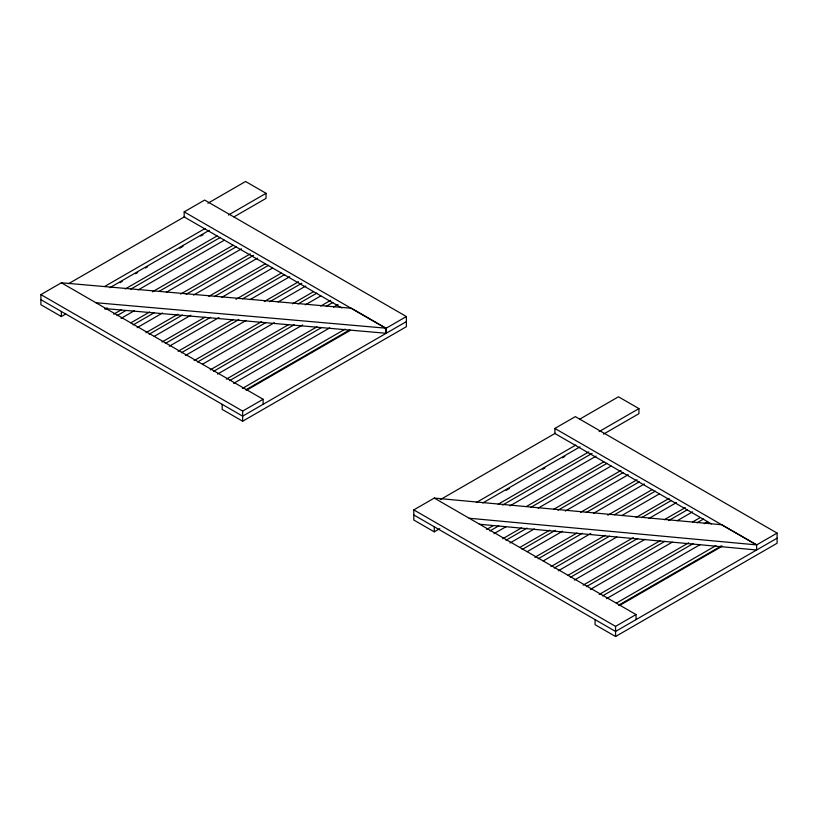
<?xml version="1.0" encoding="UTF-8"?>
<svg xmlns="http://www.w3.org/2000/svg" width="818" height="818" viewBox="0 0 818 818"><rect width="100%" height="100%" fill="white"/><g stroke="black" fill="none" stroke-linecap="round" stroke-linejoin="round"><path stroke-width="1.23" d="M65.798 313.989L61.37 316.546L40.9 304.725L40.9 294.603L61.37 282.783L351.433 308.263L385.963 328.192L385.963 333.263L104.806 308.57M341.822 307.967L184.173 216.944L184.173 211.882L204.643 200.062L406.393 316.546L406.393 326.679L242.649 421.209L222.179 409.389L222.179 404.327M68.559 283.693L184.725 216.627M207.956 203.212L245.574 181.494L266.044 193.314L266.044 198.375L233.958 216.903M104.52 286.566L205.195 228.447M228.427 215.032L266.044 193.314M109.868 287.701L209.326 230.277M120.001 282.691L122.219 281.412M135.491 273.754L137.71 272.476M145.451 267.997L147.659 266.729M179.745 248.202L183.068 246.279M200.768 236.065L202.976 234.786M125.277 288.938L216.995 235.983M130.798 289.122L220.308 237.445M104.96 309.102L107.168 307.834M138.109 289.961L224.306 240.195M113.722 314.173L121.463 309.705M152.404 291.842L233.079 245.267M117.046 315.636L125.88 310.533M159.04 291.392L236.392 246.729M121.033 318.386L134.295 310.738M166.351 292.231L241.494 248.846M130.911 322.813L149.704 311.975M180.645 294.102L250.267 253.907M133.129 324.92L154.121 312.793M186.167 294.296L253.58 255.369M137.117 327.67L162.537 312.997M193.477 295.134L257.578 258.13M145.89 332.742L177.935 314.235M208.887 296.372L265.247 263.836M149.203 334.204L182.363 315.063M214.408 296.556L268.56 265.298M154.305 336.321L190.778 315.267M221.719 297.404L272.547 268.048M161.974 342.026L205.073 317.139M236.013 299.276L281.32 273.12M165.287 343.488L210.594 317.323M242.649 298.826L284.644 274.582M169.285 346.249L219.009 317.537M249.95 299.664L289.736 276.699M178.058 351.311L233.314 319.409M264.255 301.545L298.509 281.76M181.371 352.773L238.836 319.593M269.776 301.73L301.822 283.222M185.359 355.533L246.146 320.441M278.192 301.934L305.82 285.983M194.132 360.595L261.545 321.678M292.486 303.805L313.488 291.689M197.455 362.057L265.962 322.496M298.018 303.999L316.801 293.151M202.547 364.174L274.378 322.701M305.329 304.838L320.799 295.911M210.216 369.879L288.682 324.582M320.728 306.075L330.676 300.329M213.529 371.341L294.204 324.766M326.249 306.259L332.885 302.435M217.527 374.102L302.619 324.971M333.56 307.108L337.987 304.552M226.3 379.163L316.914 326.842M229.613 380.626L321.341 327.67M233.611 383.386L329.756 327.875M242.384 388.448L345.155 329.112M245.697 389.91L349.572 329.93M246.525 390.278L350.523 330.237M40.9 294.603L242.649 411.076L263.12 399.266L263.12 404.327M184.173 211.882L385.922 328.366L406.393 316.546M406.393 321.607L242.649 416.147L40.9 299.664M439.798 528.643L434.266 531.843L413.806 520.023L413.806 509.89L434.266 498.08L721.66 524.737L756.66 544.9L777.1 533.101L777.1 543.234L615.555 636.506L595.085 624.686L595.085 619.625M711.435 523.888L554.88 433.509L554.88 428.438L575.351 416.628L777.1 533.101M440.36 499.624L555.412 433.203M579.757 419.143L618.48 396.791L638.94 408.611L638.94 413.673L603.541 434.113M476.311 502.508L575.882 445.012M599.113 431.597L638.94 408.611M482.773 502.988L580.023 446.843M506.178 490.319L509.502 488.407M542.692 469.246L544.9 467.968M562.61 457.743L564.819 456.464M498.172 504.225L588.796 451.914M502.6 505.054L592.109 453.376M509.911 505.892L596.107 456.127M486.628 529.461L493.264 525.637M526.414 506.495L603.776 461.833M489.941 530.923L498.786 525.821M530.831 507.324L607.089 463.295M493.939 533.684L506.097 526.669M538.142 508.162L611.077 466.055M502.712 538.745L521.495 527.907M553.551 509.399L620.954 470.483M506.025 540.207L527.027 528.091M557.968 510.227L623.173 472.579M510.023 542.968L534.338 528.929M565.279 511.066L628.265 474.696M519.9 547.395L549.737 530.166M580.678 512.303L637.038 479.767M522.109 549.491L555.258 530.35M586.209 512.487L639.247 481.863M527.211 551.618L562.569 531.199M593.51 513.336L644.349 483.98M534.88 557.314L576.864 533.07M607.815 515.207L652.018 489.685M538.193 558.776L582.396 533.254M614.441 514.757L655.33 491.148M543.285 560.903L590.811 533.469M621.752 515.596L659.328 493.908M550.954 566.598L605.105 535.34M636.046 517.477L669.206 498.336M554.277 568.06L609.522 536.158M641.578 517.661L671.414 500.432M558.265 570.821L616.833 537.007M648.889 518.5L676.517 502.549M568.142 575.248L633.347 537.61M664.288 519.737L685.279 507.62M570.35 577.344L637.764 538.428M668.705 520.565L687.498 509.716M574.348 580.105L645.075 539.277M677.12 520.769L692.59 511.843M583.122 585.167L660.474 540.514M692.529 522.007L700.259 517.538M586.434 586.629L664.901 541.332M696.946 522.835L703.572 519.001M590.432 589.389L672.212 542.181M704.257 523.673L707.57 521.761M599.205 594.461L688.715 542.774M602.518 595.923L693.132 543.602M606.506 598.674L700.443 544.44M616.383 603.101L715.852 545.678M618.602 605.208L721.374 545.862M619.43 605.565L722.335 546.158M413.806 509.89L615.555 626.373L636.026 614.553L636.026 619.625M777.1 538.172L615.555 631.435L413.806 514.962M95.9 302.721L385.963 328.192M469.195 518.244L756.66 544.9L756.63 549.982L479.368 524.246M554.88 428.438L756.63 544.921M61.37 282.783L263.12 399.266M434.266 498.08L636.026 614.553M615.555 626.373L615.555 636.506M434.266 526.772L434.266 531.843M385.922 328.366L385.922 333.427M242.649 411.076L242.649 421.209M61.37 311.484L61.37 316.546"/></g></svg>
